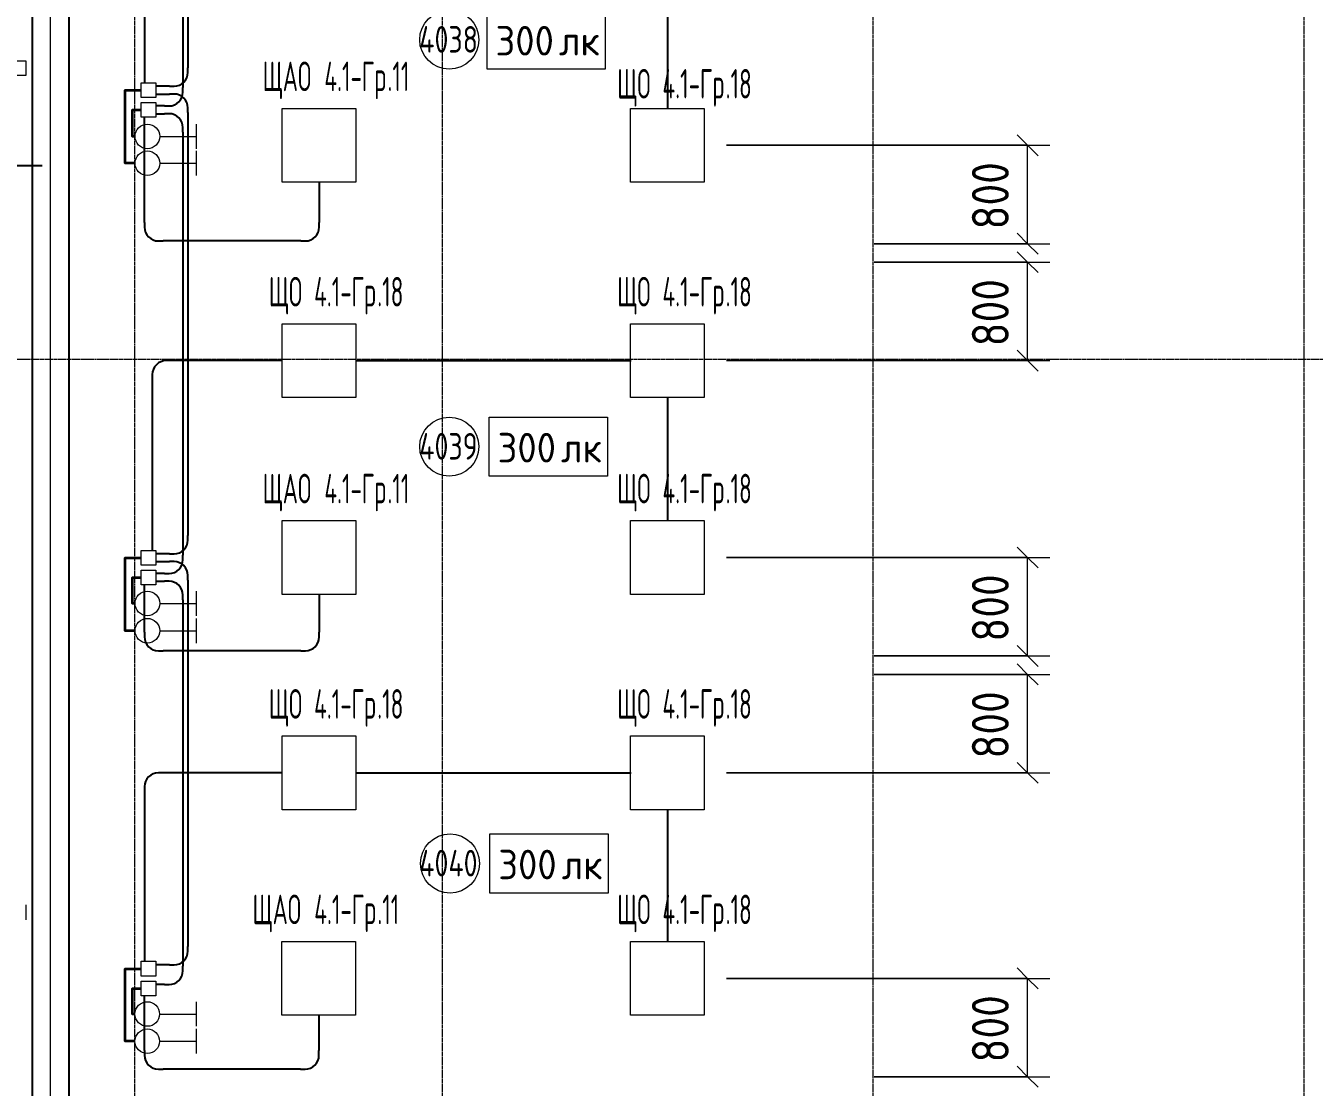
# Model space of a CAD drawing. Header units: millimetres. Extents: x -4730 to 98194, y -4296 to 93388.
# Drawn here: x 47618 to 58085, y 66585 to 75212 of the extents above; entities that cross this region are included whole.
import ezdxf

# ---------------------------------------------------------------- set-up
doc = ezdxf.new("R2010")
doc.units = ezdxf.units.MM
doc.linetypes.add('Линия сетки', pattern=[22.225, 12.7, -3.175, 3.175, -3.175])
for name, color, linetype, lineweight, true_color in [('Кабельные лотки', 5, 'Continuous', 25, 0x0000ff), ('Короба', 7, 'Continuous', 25, 0x008000), ('Соединительные детали коробов', 7, 'Continuous', 25, 0x008000), ('Типовые аннотации', 1, 'Continuous', 18, 0xff0000)]:
    doc.layers.add(name, color=color, linetype=linetype, lineweight=lineweight, true_color=true_color)
for name, color, linetype, lineweight in [('Марки помещений', 7, 'Continuous', 9), ('Марки силовых электроприборов', 7, 'Continuous', 9), ('Осевая линия', 7, 'Continuous', 18), ('Оси', 7, 'Continuous', 9), ('Провода', 7, 'Continuous', 35), ('Размеры', 7, 'Continuous', 9), ('Размеры-120', 7, 'Continuous', 9)]:
    doc.layers.add(name, color=color, linetype=linetype, lineweight=lineweight)
doc.styles.add('GOST Common', font='GOST_Common.ttf', dxfattribs={"width": 0.6, "height": 240})
doc.styles.add('GOST Common_1', font='GOST_Common.ttf', dxfattribs={"width": 0.9, "height": 300})
doc.styles.add('GOST Common_3', font='GOST_Common.ttf', dxfattribs={"width": 0.8, "height": 216})
doc.styles.add('GOST Common_4', font='GOST_Common.ttf', dxfattribs={"height": 240})
doc.dimstyles.new('ADSK_Проверочный', dxfattribs={"dimscale": 304.8, "dimtxt": 301.714499, "dimasz": 0.556693, "dimexe": 0.590551, "dimexo": 0.590551, "dimgap": 0.19685, "dimtad": 1, "dimdec": 3, "dimrnd": 0.001, "dimdsep": 46, "dimtxsty": 'GOST Common_1', "dimblk1": 'OBLIQUE', "dimblk2": 'OBLIQUE', "dimsah": 1, "dimcen": 0.09, "dimazin": 0, "dimtfac": 1, "dimtdec": 4, "dimtix": 1, "dimtmove": 0, "dimatfit": 3, "dimfxl": 1, "dimtvp": 1, "dimtolj": 1, "dimtzin": 0, "dimarcsym": 2})

# ---------------------------------------------------------------- blocks, each defined once
blk = doc.blocks.new('M_Короб_ отвод - Плоский торец - ПВХ - Стандартная-2386742-4-й этаж')
at = {"layer": 'Соединительные детали коробов'}
for p, q in [((0, 111.95), (0, 150.05)), ((-150.05, 0), (-111.95, 0))]:
    blk.add_line(p, q, dxfattribs=at)
blk.add_arc((-111.95, 111.95), 111.95, 270, 0, dxfattribs=at)
blk = doc.blocks.new('DIMBLOCK126-4-й этаж')
at = {"layer": 'Размеры-120'}
for p, q in [((55756, 74240), (55671, 74325)), ((53310, 74240), (55936, 74240)), ((55756, 74240), (53310, 74240)), ((55756, 73440), (55756, 74240)), ((55756, 74240), (55841, 74155)), ((55756, 73440), (55671, 73525)), ((54510, 73440), (55936, 73440)), ((55756, 73440), (54510, 73440)), ((55756, 73440), (55841, 73355))]:
    blk.add_line(p, q, dxfattribs=at)
at = {"layer": 'Размеры-120', "color": 0, "insert": (55304, 73556), "char_height": 300, "width": 681.16, "attachment_point": 1, "rotation": 90, "line_spacing_factor": 1.022761, "style": 'GOST Common_1'}
blk.add_mtext('800', dxfattribs=at)
blk = doc.blocks.new('_Oblique')
at = {"color": 0, "linetype": 'ByBlock', "lineweight": -2}
blk.add_line((-0.5, -0.5), (0.5, 0.5), dxfattribs=at)
blk = doc.blocks.new('DIMBLOCK127-4-й этаж')
at = {"layer": 'Размеры-120'}
for p, q in [((55756, 73290), (55671, 73375)), ((54510, 73290), (55936, 73290)), ((55756, 73290), (54510, 73290)), ((55756, 72490), (55756, 73290)), ((55756, 73290), (55841, 73205)), ((55756, 72490), (55671, 72575)), ((53310, 72490), (55936, 72490)), ((55756, 72490), (53310, 72490)), ((55756, 72490), (55841, 72405))]:
    blk.add_line(p, q, dxfattribs=at)
at = {"layer": 'Размеры-120', "color": 0, "insert": (55304, 72606), "char_height": 300, "width": 681.16, "attachment_point": 1, "rotation": 90, "line_spacing_factor": 1.022761, "style": 'GOST Common_1'}
blk.add_mtext('800', dxfattribs=at)
blk = doc.blocks.new('DIMBLOCK128-4-й этаж')
at = {"layer": 'Размеры-120'}
for p, q in [((55756, 70890), (55671, 70975)), ((53310, 70890), (55936, 70890)), ((55756, 70890), (53310, 70890)), ((55756, 70090), (55756, 70890)), ((55756, 70890), (55841, 70805)), ((55756, 70090), (55671, 70175)), ((54510, 70090), (55936, 70090)), ((55756, 70090), (54510, 70090)), ((55756, 70090), (55841, 70005))]:
    blk.add_line(p, q, dxfattribs=at)
at = {"layer": 'Размеры-120', "color": 0, "insert": (55304, 70206), "char_height": 300, "width": 681.16, "attachment_point": 1, "rotation": 90, "line_spacing_factor": 1.022761, "style": 'GOST Common_1'}
blk.add_mtext('800', dxfattribs=at)
blk = doc.blocks.new('DIMBLOCK129-4-й этаж')
at = {"layer": 'Размеры-120'}
for p, q in [((54510, 69940), (55936, 69940)), ((55756, 69940), (54510, 69940)), ((55756, 69940), (55671, 70025)), ((55756, 69140), (55756, 69940)), ((55756, 69940), (55841, 69855)), ((55756, 69140), (55671, 69225)), ((53310, 69140), (55936, 69140)), ((55756, 69140), (53310, 69140)), ((55756, 69140), (55841, 69055))]:
    blk.add_line(p, q, dxfattribs=at)
at = {"layer": 'Размеры-120', "color": 0, "insert": (55304, 69256), "char_height": 300, "width": 681.16, "attachment_point": 1, "rotation": 90, "line_spacing_factor": 1.022761, "style": 'GOST Common_1'}
blk.add_mtext('800', dxfattribs=at)
blk = doc.blocks.new('DIMBLOCK130-4-й этаж')
at = {"layer": 'Размеры-120'}
for p, q in [((55756, 67470), (55671, 67555)), ((53310, 67470), (55936, 67470)), ((55756, 67470), (53310, 67470)), ((55756, 66670), (55756, 67470)), ((55756, 67470), (55841, 67385)), ((55756, 66670), (55671, 66755)), ((54510, 66670), (55936, 66670)), ((55756, 66670), (54510, 66670)), ((55756, 66670), (55841, 66585))]:
    blk.add_line(p, q, dxfattribs=at)
at = {"layer": 'Размеры-120', "color": 0, "insert": (55304, 66786), "char_height": 300, "width": 681.16, "attachment_point": 1, "rotation": 90, "line_spacing_factor": 1.022761, "style": 'GOST Common_1'}
blk.add_mtext('800', dxfattribs=at)
blk = doc.blocks.new('ADSK_Марка_Помещение_1_ГОСТ21-501-2011 - Номер-85995-4-й этаж')
at = {"layer": 'Марки помещений'}
blk.add_circle((0, 0), 2, dxfattribs=at)
blk = doc.blocks.new('Морка помещения_освещённость_ - Морка помещения_освещённость_-1484368-4-й этаж')
at = {"layer": 'Марки помещений', "color": 190, "true_color": 0x8000ff}
for p, q in [((-4, 0), (-4, 4)), ((-4, 4), (4, 4)), ((4, 4), (4, 0)), ((4, 0), (-4, 0))]:
    blk.add_line(p, q, dxfattribs=at)

msp = doc.modelspace()

# ---------------------------------------------------------------- linework, layer by layer
at = {"layer": 'Кабельные лотки'}
for p, q in [((47670, 86818.1437), (47670, 55613.9509)), ((47970, 55613.9509), (47970, 86818.1437))]:
    msp.add_line(p, q, dxfattribs=at)
at = {"layer": 'Короба'}
for p, q in [((48934.4802, 77426.7289), (48934.4802, 74869.8289)), ((48894.4802, 77266.7289), (48894.4802, 74709.8289)), ((48582.9802, 75689.95), (48582.9802, 74748.2789)), ((52832.264, 75542.5), (52832.264, 74537.5)), ((48784.4302, 74719.7789), (48674.4802, 74719.7789)), ((48674.4802, 74656.7789), (48784.4302, 74656.7789)), ((48744.4302, 74559.7789), (48674.4802, 74559.7789)), ((48582.9802, 73612.55), (48582.9802, 74468.2789)), ((48674.4802, 74496.7789), (48744.4302, 74496.7789)), ((48934.4802, 74506.7289), (48934.4802, 71069.8289)), ((48894.4802, 74346.7289), (48894.4802, 70909.8289)), ((44851.878, 74076.985), (47751.878, 74076.985)), ((50002.264, 73942.5), (50002.264, 73612.55)), ((49852.214, 73462.5), (48733.0302, 73462.5)), ((49704.764, 72490), (48796.0302, 72490)), ((50299.764, 72490), (52534.764, 72490)), ((48645.9802, 72339.95), (48645.9802, 70948.2789)), ((52832.264, 72192.5), (52832.264, 71187.5)), ((48784.4302, 70919.7789), (48674.4802, 70919.7789)), ((48674.4802, 70856.7789), (48784.4302, 70856.7789)), ((48744.4302, 70759.7789), (48674.4802, 70759.7789)), ((48582.9802, 70282.55), (48582.9802, 70668.2789)), ((48674.4802, 70696.7789), (48744.4302, 70696.7789)), ((48934.4802, 70706.7289), (48934.4802, 67729.8289)), ((50002.264, 70592.5), (50002.264, 70282.55)), ((48894.4802, 70546.7289), (48894.4802, 67569.8289)), ((49852.214, 70132.5), (48733.0302, 70132.5)), ((49704.764, 69140), (48733.0302, 69140)), ((50299.764, 69140), (52534.764, 69140)), ((48582.9802, 68989.95), (48582.9802, 67608.2789)), ((52832.264, 68842.5), (52832.264, 67767.5)), ((48784.4302, 67579.7789), (48674.4802, 67579.7789)), ((48744.4302, 67419.7789), (48674.4802, 67419.7789)), ((48582.9802, 66882.55), (48582.9802, 67328.2789)), ((50000, 67172.5), (50000, 66882.55)), ((49849.95, 66732.5), (48733.0302, 66732.5))]:
    msp.add_line(p, q, dxfattribs=at)
at = {"layer": 'Осевая линия'}
msp.add_line((47820, 55613.9509), (47820, 86818.1437), dxfattribs=at)
at = {"layer": 'Оси', "linetype": 'Линия сетки'}
for p, q in [((48500, 93388.3703), (48500, -3096.3487)), ((51000, 93388.3703), (51000, -3096.3487)), ((54500, 93388.3703), (54500, -3096.3487)), ((58000, 93388.3703), (58000, -3096.3487)), ((98194.2682, 72500), (-3530.0173, 72500))]:
    msp.add_line(p, q, dxfattribs=at)
at = {"layer": 'Провода', "flags": 128}
for points in [[(48505.6433, 74094.3161), (48425, 74094.3161), (48425, 74688.281), (48554.4802, 74688.2796)], [(48505.6433, 74312.3108), (48485, 74312.3108), (48485, 74528.281), (48554.4802, 74528.2799)], [(48505.6433, 70295.1922), (48425, 70295.1922), (48425, 70888.281), (48554.4802, 70888.2796)], [(48505.6433, 70516.7168), (48485, 70516.7168), (48485, 70728.281), (48554.4802, 70728.2799)], [(48504.81, 66958.5797), (48424.1667, 66958.5797), (48424.1667, 67548.281), (48554.4802, 67548.2796)], [(48504.81, 67180), (48484.1667, 67180), (48484.1667, 67388.281), (48554.4802, 67388.2799)]]:
    msp.add_lwpolyline(points, dxfattribs=at)
at = {"layer": 'Типовые аннотации'}
for p, q in [((47497.8868, 74926.7616), (47617.8868, 74926.7616)), ((47617.8868, 74926.7616), (47617.8868, 74806.7616)), ((47617.8868, 74806.7616), (47497.8868, 74806.7616)), ((49700, 74540), (50300, 74540)), ((49700, 73940), (49700, 74540)), ((50300, 74540), (50300, 73940)), ((49005.6433, 74212.3108), (49005.6433, 74412.3108)), ((48705.6433, 74312.3108), (49005.6433, 74312.3108)), ((50300, 73940), (49700, 73940)), ((49700, 71190), (50300, 71190)), ((49700, 70590), (49700, 71190)), ((50300, 71190), (50300, 70590)), ((49005.6433, 70416.7168), (49005.6433, 70616.7168)), ((50300, 70590), (49700, 70590)), ((48705.6433, 70516.7168), (49005.6433, 70516.7168)), ((49697.736, 67770), (50297.736, 67770)), ((49697.736, 67170), (49697.736, 67770)), ((50297.736, 67770), (50297.736, 67170)), ((49004.81, 67080), (49004.81, 67280)), ((48704.81, 67180), (49004.81, 67180)), ((50297.736, 67170), (49697.736, 67170))]:
    msp.add_line(p, q, dxfattribs=at)
at = {"layer": 'Типовые аннотации', "color": 16, "true_color": 0x800000}
for p, q in [((48554.4802, 74748.2789), (48674.4802, 74748.2789)), ((48554.4802, 74628.2789), (48554.4802, 74748.2789)), ((48674.4802, 74748.2789), (48674.4802, 74628.2789)), ((48674.4802, 74628.2789), (48554.4802, 74628.2789)), ((48554.4802, 70948.2789), (48674.4802, 70948.2789)), ((48554.4802, 70828.2789), (48554.4802, 70948.2789)), ((48674.4802, 70948.2789), (48674.4802, 70828.2789)), ((48674.4802, 70828.2789), (48554.4802, 70828.2789)), ((47617.8868, 68066.7616), (47617.8868, 67946.7616)), ((48554.4802, 67608.2789), (48674.4802, 67608.2789)), ((48554.4802, 67488.2789), (48554.4802, 67608.2789)), ((48674.4802, 67608.2789), (48674.4802, 67488.2789)), ((48674.4802, 67488.2789), (48554.4802, 67488.2789))]:
    msp.add_line(p, q, dxfattribs=at)
at = {"layer": 'Типовые аннотации', "color": 7}
for p, q in [((48554.4802, 74588.2789), (48674.4802, 74588.2789)), ((48554.4802, 74468.2789), (48554.4802, 74588.2789)), ((48674.4802, 74588.2789), (48674.4802, 74468.2789)), ((48674.4802, 74468.2789), (48554.4802, 74468.2789)), ((48554.4802, 70788.2789), (48674.4802, 70788.2789)), ((48554.4802, 70668.2789), (48554.4802, 70788.2789)), ((48674.4802, 70788.2789), (48674.4802, 70668.2789)), ((48674.4802, 70668.2789), (48554.4802, 70668.2789)), ((48554.4802, 67448.2789), (48674.4802, 67448.2789)), ((48554.4802, 67328.2789), (48554.4802, 67448.2789)), ((48674.4802, 67448.2789), (48674.4802, 67328.2789)), ((48674.4802, 67328.2789), (48554.4802, 67328.2789))]:
    msp.add_line(p, q, dxfattribs=at)
at = {"layer": 'Типовые аннотации', "color": 5, "true_color": 0x0000ff}
for p, q in [((52530, 74540), (53130, 74540)), ((52530, 73940), (52530, 74540)), ((53130, 74540), (53130, 73940)), ((49005.6433, 73994.3161), (49005.6433, 74194.3161)), ((48705.6433, 74094.3161), (49005.6433, 74094.3161)), ((53130, 73940), (52530, 73940)), ((49700, 72790), (50300, 72790)), ((49700, 72190), (49700, 72790)), ((50300, 72790), (50300, 72190)), ((52530, 72790), (53130, 72790)), ((52530, 72190), (52530, 72790)), ((53130, 72790), (53130, 72190)), ((50300, 72190), (49700, 72190)), ((53130, 72190), (52530, 72190)), ((52530, 71190), (53130, 71190)), ((52530, 70590), (52530, 71190)), ((53130, 71190), (53130, 70590)), ((53130, 70590), (52530, 70590)), ((49005.6433, 70195.1922), (49005.6433, 70395.1922)), ((48705.6433, 70295.1922), (49005.6433, 70295.1922)), ((49700, 69440), (50300, 69440)), ((49700, 68840), (49700, 69440)), ((50300, 69440), (50300, 68840)), ((52530, 69440), (53130, 69440)), ((52530, 68840), (52530, 69440)), ((53130, 69440), (53130, 68840)), ((50300, 68840), (49700, 68840)), ((53130, 68840), (52530, 68840)), ((52530, 67770), (53130, 67770)), ((52530, 67170), (52530, 67770)), ((53130, 67770), (53130, 67170)), ((53130, 67170), (52530, 67170)), ((49004.81, 66858.5797), (49004.81, 67058.5797)), ((48704.81, 66958.5797), (49004.81, 66958.5797))]:
    msp.add_line(p, q, dxfattribs=at)
at = {"layer": 'Типовые аннотации'}
for centre in [(48605.6433, 74312.3108), (48605.6433, 70516.7168), (48604.81, 67180)]:
    msp.add_circle(centre, 100, dxfattribs=at)
at = {"layer": 'Типовые аннотации', "color": 5, "true_color": 0x0000ff}
for centre in [(48605.6433, 74094.3161), (48605.6433, 70295.1922), (48604.81, 66958.5797)]:
    msp.add_circle(centre, 100, dxfattribs=at)

# ---------------------------------------------------------------- block references
at = {"layer": 'Марки помещений', "xscale": 120, "yscale": 120, "zscale": 120}
for p in [(51058.1472, 75098.1662), (51058.1472, 71791.0081), (51064.3872, 68403.3419)]:
    msp.add_blockref('ADSK_Марка_Помещение_1_ГОСТ21-501-2011 - Номер-85995-4-й этаж', p, dxfattribs=at)
at = {"layer": 'Марки помещений', "color": 190, "true_color": 0x8000ff, "xscale": 120, "yscale": 120, "zscale": 120}
for p in [(51845.342, 74858.1662), (51862.3913, 71551.0081), (51868.0283, 68163.3419)]:
    msp.add_blockref('Морка помещения_освещённость_ - Морка помещения_освещённость_-1484368-4-й этаж', p, dxfattribs=at)
at = {"layer": 'Соединительные детали коробов'}
for p in [(48934.4802, 74719.7789), (48894.4802, 74559.7789), (50002.264, 73462.5), (48934.4802, 70919.7789), (48894.4802, 70759.7789), (50002.264, 70132.5), (48934.4802, 67579.7789), (48894.4802, 67419.7789), (50000, 66732.5)]:
    msp.add_blockref('M_Короб_ отвод - Плоский торец - ПВХ - Стандартная-2386742-4-й этаж', p, dxfattribs=at)
for p, rotation in [((48934.4802, 74656.7789), 90), ((48894.4802, 74496.7789), 90), ((48582.9802, 73462.5), 270), ((48645.9802, 72490), 180), ((48934.4802, 70856.7789), 90), ((48894.4802, 70696.7789), 90), ((48582.9802, 70132.5), 270), ((48582.9802, 69140), 180), ((48582.9802, 66732.5), 270)]:
    msp.add_blockref('M_Короб_ отвод - Плоский торец - ПВХ - Стандартная-2386742-4-й этаж', p, dxfattribs=dict(at, rotation=rotation))

# ---------------------------------------------------------------- texts
at = {"layer": 'Марки помещений', "char_height": 216, "attachment_point": 1, "style": 'GOST Common_3'}
for s, insert, width in [('4038', (50814.4713, 75208.9534), 600.3036), ('4039', (50814.4713, 71901.7953), 600.3036), ('4040', (50814.4713, 68514.1291), 615.696)]:
    msp.add_mtext(s, dxfattribs=dict(at, insert=insert, width=width))
at = {"layer": 'Марки помещений', "color": 190, "true_color": 0x8000ff, "char_height": 240, "attachment_point": 1, "style": 'GOST Common_4'}
for s, insert, width in [('300', (51433.4582, 75209.8781), 625.31625), ('лк', (51949.3957, 75209.8781), 413.67075), ('300', (51450.5074, 71902.72), 625.31625), ('лк', (51966.4449, 71902.72), 413.67075), ('300', (51456.1444, 68515.0538), 625.31625), ('лк', (51972.0819, 68515.0538), 413.67075)]:
    msp.add_mtext(s, dxfattribs=dict(at, insert=insert, width=width))
at = {"layer": 'Марки силовых электроприборов', "char_height": 240, "attachment_point": 1, "style": 'GOST Common'}
for s, insert, width in [('ЩАО', (49541.7253, 74920.1824), 502.17705), (' 4.1-', (49956.0628, 74920.1824), 473.3163), ('Гр', (50346.5878, 74920.1824), 253.9746), ('.11', (50556.1378, 74920.1824), 225.11385), ('ЩО', (52421.7653, 74860.1824), 340.55685), (' 4.1-', (52702.7528, 74860.1824), 473.3163), ('Гр', (53093.2778, 74860.1824), 253.9746), ('.18', (53302.8278, 74860.1824), 265.5189), ('ЩО', (49591.7653, 73170.1824), 340.55685), (' 4.1-', (49872.7528, 73170.1824), 473.3163), ('Гр', (50263.2778, 73170.1824), 253.9746), ('.18', (50472.8278, 73170.1824), 265.5189), ('ЩО', (52421.7653, 73170.1824), 340.55685), (' 4.1-', (52702.7528, 73170.1824), 473.3163), ('Гр', (53093.2778, 73170.1824), 253.9746), ('.18', (53302.8278, 73170.1824), 265.5189), ('ЩАО', (49541.7253, 71570.1824), 502.17705), (' 4.1-', (49956.0628, 71570.1824), 473.3163), ('Гр', (50346.5878, 71570.1824), 253.9746), ('.11', (50556.1378, 71570.1824), 225.11385), ('ЩО', (52421.7653, 71570.1824), 340.55685), (' 4.1-', (52702.7528, 71570.1824), 473.3163), ('Гр', (53093.2778, 71570.1824), 253.9746), ('.18', (53302.8278, 71570.1824), 265.5189), ('ЩО', (49591.7653, 69820.1824), 340.55685), (' 4.1-', (49872.7528, 69820.1824), 473.3163), ('Гр', (50263.2778, 69820.1824), 253.9746), ('.18', (50472.8278, 69820.1824), 265.5189), ('ЩО', (52421.7653, 69820.1824), 340.55685), (' 4.1-', (52702.7528, 69820.1824), 473.3163), ('Гр', (53093.2778, 69820.1824), 253.9746), ('.18', (53302.8278, 69820.1824), 265.5189), ('ЩАО', (49459.4614, 68150.1824), 502.17705), (' 4.1-', (49873.7989, 68150.1824), 473.3163), ('Гр', (50264.3239, 68150.1824), 253.9746), ('.11', (50473.8739, 68150.1824), 225.11385), ('ЩО', (52421.7653, 68150.1824), 340.55685), (' 4.1-', (52702.7528, 68150.1824), 473.3163), ('Гр', (53093.2778, 68150.1824), 253.9746), ('.18', (53302.8278, 68150.1824), 265.5189)]:
    msp.add_mtext(s, dxfattribs=dict(at, insert=insert, width=width))

# ---------------------------------------------------------------- dimensions: what is measured, and where the dimension line sits
at = {"layer": 'Размеры'}
for base, p1, p2, picture, middle in [((55756.1839, 74240), (54330, 73440), (53129.764, 74240), 'DIMBLOCK126-4-й этаж', (55546.1839, 73840)), ((55756.1839, 73290), (53129.764, 72490), (54330, 73290), 'DIMBLOCK127-4-й этаж', (55546.1839, 72890)), ((55756.1839, 70890), (54330, 70090), (53129.764, 70890), 'DIMBLOCK128-4-й этаж', (55546.1839, 70490)), ((55756.1839, 69940), (53129.764, 69140), (54330, 69940), 'DIMBLOCK129-4-й этаж', (55546.1839, 69540)), ((55756.1839, 67470), (54330, 66670), (53129.764, 67470), 'DIMBLOCK130-4-й этаж', (55546.1839, 67070))]:
    dim = msp.add_linear_dim(base=base, p1=p1, p2=p2, angle=90, dimstyle='ADSK_Проверочный', override={"dimpost": '<>', "dimfxl": 1442.416896}, dxfattribs=at)
    dim.commit()
    dim.dimension.update_dxf_attribs({"geometry": picture, "text_midpoint": middle})

doc.saveas('drawing.dxf')
